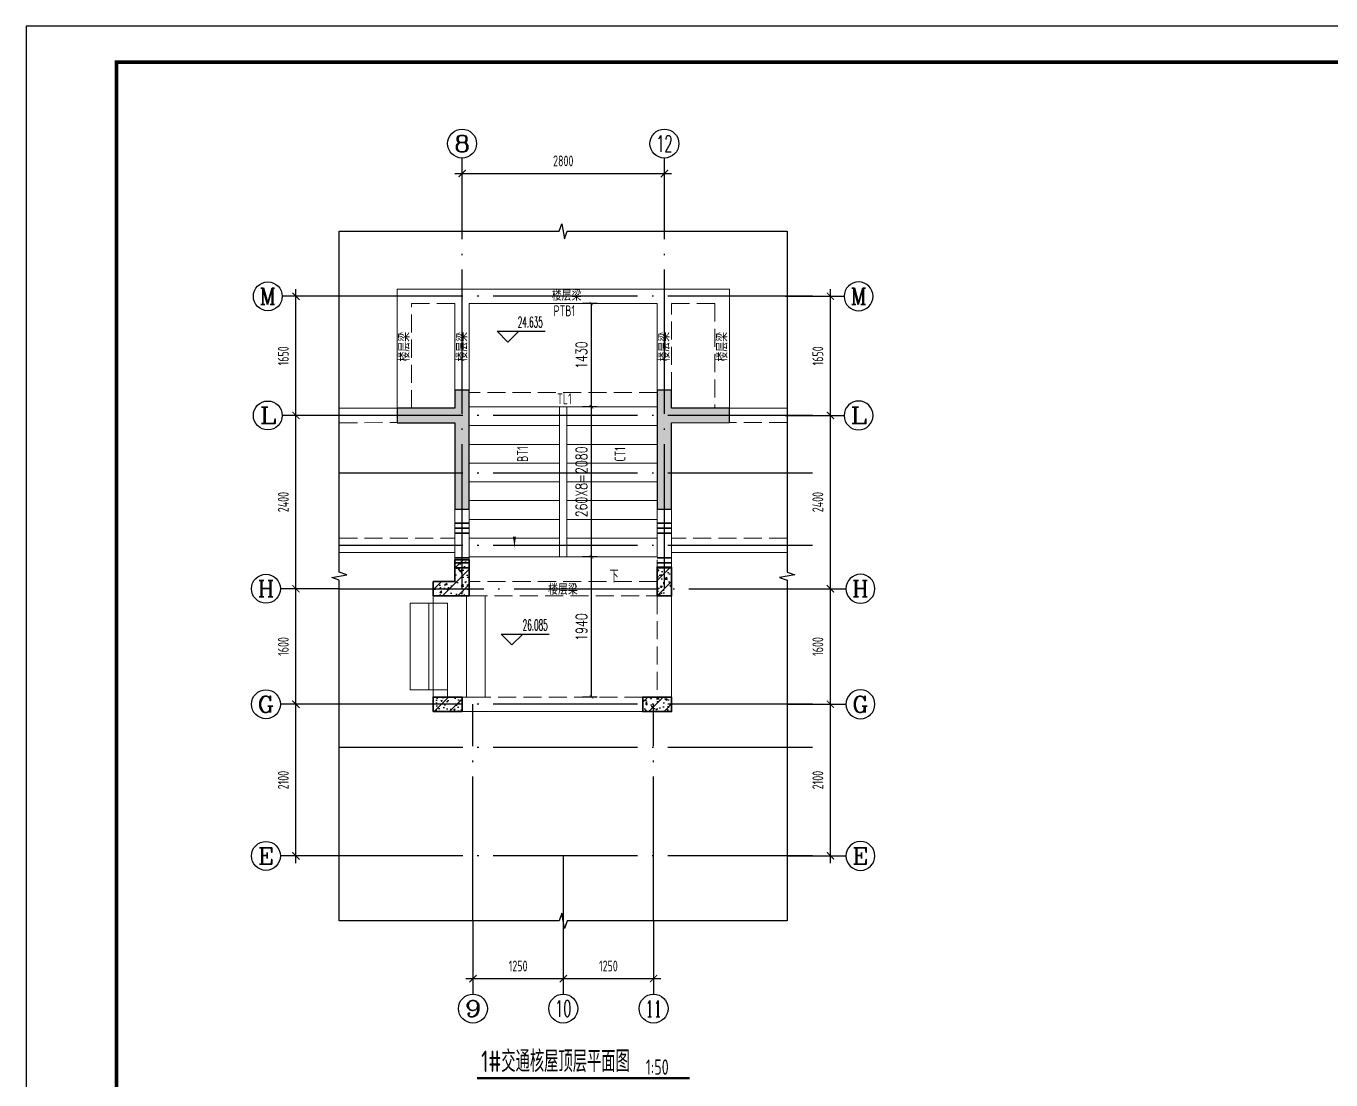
# Model space of a CAD drawing. Extents: x -668857 to 154266, y -275694 to 291306.
# Drawn here: x 19741 to 37803, y 211724 to 226318 of the extents above; entities that cross this region are included whole.
import ezdxf
from ezdxf.enums import TextEntityAlignment as Align

# ---------------------------------------------------------------- set-up
doc = ezdxf.new("R2010")
doc.units = 0
doc.header["$LTSCALE"] = 1000
doc.linetypes.add('DASH', pattern=[0.35, 0.25, -0.1])
doc.linetypes.add('DOTE', pattern=[2.42, 2, -0.2, 0.02, -0.2])
doc.layers.get('0').update_dxf_attribs({"linetype": 'CONTINUOUS'})
doc.layers.get('DEFPOINTS').update_dxf_attribs({"linetype": 'CONTINUOUS'})
for name, color, linetype in [('-TK', 7, 'CONTINUOUS'), ('A-AXIS_TEXT', 7, 'CONTINUOUS'), ('A-DOTE', 10, 'DOTE'), ('AXIS', 3, 'CONTINUOUS'), ('DIM_ELEV', 3, 'CONTINUOUS'), ('DIM_SYMB', 3, 'CONTINUOUS'), ('PUB_TEXT', 2, 'CONTINUOUS'), ('S-L主梁线', 4, 'DASH'), ('S-Q墙填充', 252, 'CONTINUOUS'), ('S-Q墙实线', 6, 'CONTINUOUS'), ('S-Y一般标注', 3, 'CONTINUOUS'), ('S-Z柱填充', 252, 'CONTINUOUS'), ('S-Z柱实线', 6, 'CONTINUOUS'), ('TEXT', 2, 'CONTINUOUS'), ('尺寸标注', 86, 'CONTINUOUS')]:
    doc.layers.add(name, color=color, linetype=linetype)
for name, color, linetype, lineweight in [('AXIS_TEXT', 7, 'CONTINUOUS', 20), ('STAIR', 2, 'CONTINUOUS', 18), ('梁附加箍筋', 1, 'CONTINUOUS', 35)]:
    doc.layers.add(name, color=color, linetype=linetype, lineweight=lineweight)
doc.styles.add('_TCH_AXIS', font='COMPLEX', dxfattribs={"bigfont": 'GBCBIG'})
doc.styles.add('_TCH_DIM', font='SIMPLEX.shx', dxfattribs={"width": 0.7, "bigfont": 'GBCBIG.shx'})
doc.styles.add('_TCH_DIM_T3', font='SIMPLEX', dxfattribs={"width": 0.705882, "bigfont": 'GBCBIG'})
doc.styles.add('COMPLEX', font='COMPLEX')
doc.styles.add('TSSD_DIMENSION', font='Tssdeng.shx', dxfattribs={"width": 0.7, "bigfont": 'tssdchn.shx'})
doc.styles.add('TSSD_REIN', font='tssdeng.shx', dxfattribs={"width": 0.7, "height": 300, "bigfont": 'tssdchn.shx'})
doc.dimstyles.new('_TCH_ARCH&&50', dxfattribs={"dimtxt": 157.5, "dimasz": 50, "dimexe": 125, "dimexo": 150, "dimgap": 58.75, "dimtad": 1, "dimdec": 0, "dimzin": 0, "dimdsep": 46, "dimtxsty": '_TCH_DIM_T3', "dimblk": 'ARCHTICK', "dimcen": 0.09, "dimclrt": 7, "dimazin": 0, "dimtfac": 1, "dimtdec": 0, "dimtix": 1, "dimtmove": 2, "dimatfit": 3, "dimldrblk": 'ARCHTICK', "dimfxl": 0, "dimtolj": 1, "dimtzin": 0, "dimarcsym": 0})
doc.dimstyles.new('TSSD_100_100$0', dxfattribs={"dimtxt": 300, "dimasz": 80, "dimexe": 100, "dimexo": 250, "dimgap": 100, "dimtad": 1, "dimdec": 0, "dimzin": 0, "dimdsep": 46, "dimtxsty": 'TSSD_DIMENSION', "dimblk": 'ARCHTICK', "dimcen": 0, "dimdle": 100, "dimclrd": 3, "dimclre": 3, "dimclrt": 7, "dimadec": 0, "dimazin": 0, "dimtfac": 1, "dimtdec": 0, "dimtix": 1, "dimtmove": 2, "dimatfit": 3, "dimldrblk": 'ARCHTICK', "dimfxl": 0, "dimtolj": 1, "dimtzin": 0, "dimarcsym": 0})
pattern_1 = [(50, (-326192.11, 17131.2), (215.178055, -18.82564), [22.5, -247.5]), (355, (-326192.1, 17131.2), (-41.6254, 225.65764), [18, -198]), (100.4514, (-326174.18, 17129.63), (173.55281, 206.83186), [19.12206, -210.34263]), (46.1842, (-326192.1, 17191.2), (320.17231, -49.6557), [33.75, -371.25]), (96.6356, (-326165.43, 17187.06), (280.3988, 292.23536), [28.68309, -315.5139]), (351.1842, (-326192.1, 17191.2), (280.39858, 292.23558), [27, -297]), (21, (-326162.11, 17176.2), (179.072116, -120.78567), [22.5, -247.5]), (326, (-326162.1, 17176.2), (72.9946, 217.54501), [18, -198]), (71.4514, (-326147.19, 17166.13), (252.06679, 96.75915), [19.12206, -210.34263]), (37.5, (-326192.11, 17131.2), (3.647957, 99.868156), [0, -195.6, 0, -201, 0, -198.75]), (7.5, (-326192.11, 17131.2), (78.92086, 118.323514), [0, -114.6, 0, -191.1, 0, -75.75]), (327.5, (-326259.01, 17131.2), (160.146731, -6.766462), [0, -75, 0, -234, 0, -310.5]), (317.5, (-326289.01, 17131.2), (174.95585, 30.031495), [0, -97.5, 0, -155.4, 0, -220.5]), (45, (-326192.11, 17131.2), (-106.066017, 106.066017), [])]

# ---------------------------------------------------------------- blocks, each defined once
blk = doc.blocks.new('_ArchTick')
at = {"color": 0, "linetype": 'ByBlock', "const_width": 0.15}
blk.add_lwpolyline([(-0.5, -0.5), (0.5, 0.5)], dxfattribs=at)
blk = doc.blocks.new('*D390')
at = {"layer": 'DEFPOINTS', "color": 0}
for p in [(27567, 222476), (27795, 222476), (27795, 221046)]:
    blk.add_point(p, dxfattribs=at)
at = {"layer": '尺寸标注', "color": 0, "lineweight": -2}
for p, q in [((27645, 222476), (27442, 222476)), ((27567, 221046), (27567, 222476)), ((27645, 221046), (27442, 221046))]:
    blk.add_line(p, q, dxfattribs=at)
at = {"layer": '尺寸标注', "color": 0, "lineweight": -2, "xscale": 50, "yscale": 50, "zscale": 50}
for p, rotation in [((27567, 222476), 90), ((27567, 221046), 270)]:
    blk.add_blockref('_ArchTick', p, dxfattribs=dict(at, rotation=rotation))
at = {"layer": '尺寸标注', "color": 7, "insert": (27429, 221761), "char_height": 157.5, "attachment_point": 5, "rotation": 90, "style": '_TCH_DIM_T3'}
blk.add_mtext('\\A1;1430', dxfattribs=at)
blk = doc.blocks.new('*D391')
at = {"layer": 'DEFPOINTS', "color": 0}
for p in [(27567, 221046), (27795, 221046), (27795, 218966)]:
    blk.add_point(p, dxfattribs=at)
at = {"layer": '尺寸标注', "color": 0, "lineweight": -2}
for p, q in [((27645, 221046), (27442, 221046)), ((27567, 218966), (27567, 221046)), ((27645, 218966), (27442, 218966))]:
    blk.add_line(p, q, dxfattribs=at)
at = {"layer": '尺寸标注', "color": 0, "lineweight": -2, "xscale": 50, "yscale": 50, "zscale": 50}
for p, rotation in [((27567, 221046), 90), ((27567, 218966), 270)]:
    blk.add_blockref('_ArchTick', p, dxfattribs=dict(at, rotation=rotation))
at = {"layer": '尺寸标注', "color": 7, "insert": (27429, 220006), "char_height": 157.5, "attachment_point": 5, "rotation": 90, "style": '_TCH_DIM_T3'}
blk.add_mtext('\\A1;260X8=2080', dxfattribs=at)
blk = doc.blocks.new('*D392')
at = {"layer": 'DEFPOINTS', "color": 0}
for p in [(27567, 218966), (27795, 218966), (27795, 217026)]:
    blk.add_point(p, dxfattribs=at)
at = {"layer": '尺寸标注', "color": 0, "lineweight": -2}
for p, q in [((27645, 218966), (27442, 218966)), ((27567, 217026), (27567, 218966)), ((27645, 217026), (27442, 217026))]:
    blk.add_line(p, q, dxfattribs=at)
at = {"layer": '尺寸标注', "color": 0, "lineweight": -2, "xscale": 50, "yscale": 50, "zscale": 50}
for p, rotation in [((27567, 218966), 90), ((27567, 217026), 270)]:
    blk.add_blockref('_ArchTick', p, dxfattribs=dict(at, rotation=rotation))
at = {"layer": '尺寸标注', "color": 7, "insert": (27429, 217996), "char_height": 157.5, "attachment_point": 5, "rotation": 90, "style": '_TCH_DIM_T3'}
blk.add_mtext('\\A1;1940', dxfattribs=at)
blk = doc.blocks.new('20210810.16572852')
at = {"layer": 'STAIR'}
for p, q in [((3420, 5450), (820, 5450)), ((820, 5450), (820, 4020)), ((3420, 4020), (3420, 5450)), ((820, 1940), (820, 4020)), ((820, 4020), (2070, 4020)), ((820, 4020), (3420, 4020)), ((2070, 1940), (2070, 4020)), ((2070, 1940), (2070, 4020)), ((3420, 4020), (2170, 4020)), ((2170, 4020), (2170, 1940)), ((2170, 4020), (2170, 1940)), ((3420, 4020), (3420, 1940)), ((820, 3760), (2070, 3760)), ((3420, 3760), (2170, 3760)), ((820, 3500), (2070, 3500)), ((3420, 3500), (2170, 3500)), ((820, 3240), (2070, 3240)), ((3420, 3240), (2170, 3240)), ((820, 2980), (2070, 2980)), ((3420, 2980), (2170, 2980)), ((820, 2720), (2070, 2720)), ((3420, 2720), (2170, 2720)), ((820, 2460), (2070, 2460)), ((3420, 2460), (2170, 2460)), ((820, 2200), (2070, 2200)), ((3420, 2200), (2170, 2200)), ((820, 1940), (3420, 1940)), ((520, 100), (520, 1300))]:
    blk.add_line(p, q, dxfattribs=at)
for points in [[(260, 1300), (0, 1300), (0, 100), (260, 100)], [(520, 1300), (260, 1300), (260, 100), (520, 100)], [(520, 1400), (780, 1400), (780, 0), (520, 0)], [(780, 1400), (1040, 1400), (1040, 0), (780, 0)]]:
    blk.add_lwpolyline(points, dxfattribs=at)
blk = doc.blocks.new('A1')
blk.add_lwpolyline([(0, 59400), (0, 0), (84100, 0), (84100, 59400)], close=True)
at = {"const_width": 100}
blk.add_lwpolyline([(2500, 58400), (2500, 1000), (83100, 1000), (83100, 58400)], close=True, dxfattribs=at)
blk = doc.blocks.new('*D328')
at = {"layer": 'DEFPOINTS', "color": 0}
for p in [(547252, 151814), (544452, 151014), (547252, 151014)]:
    blk.add_point(p, dxfattribs=at)
at = {"layer": 'S-Y一般标注', "color": 0, "lineweight": -2}
for p, q in [((544452, 151264), (544452, 151914)), ((547252, 151264), (547252, 151914)), ((544352, 151814), (547352, 151814))]:
    blk.add_line(p, q, dxfattribs=at)
at = {"layer": 'S-Y一般标注', "color": 0, "lineweight": -2, "xscale": 100, "yscale": 100, "zscale": 100, "rotation": 180}
blk.add_blockref('_ArchTick', (544452, 151814), dxfattribs=at)
at = {"layer": 'S-Y一般标注', "color": 0, "lineweight": -2, "xscale": 100, "yscale": 100, "zscale": 100}
blk.add_blockref('_ArchTick', (547252, 151814), dxfattribs=at)
at = {"layer": 'S-Y一般标注', "color": 7, "insert": (545852, 151989), "char_height": 150, "attachment_point": 5, "style": 'TSSD_DIMENSION'}
blk.add_mtext('\\A1;2800', dxfattribs=at)
blk = doc.blocks.new('ArchTick')
at = {"color": 0, "linetype": 'ByBlock', "lineweight": -2, "const_width": 0.075}
blk.add_lwpolyline([(-0.25, -0.25), (0.25, 0.25)], dxfattribs=at)
blk = doc.blocks.new('*D329')
at = {"layer": 'DEFPOINTS', "color": 0}
for p in [(542152, 144464), (542952, 144464), (542952, 142364)]:
    blk.add_point(p, dxfattribs=at)
at = {"layer": 'S-Y一般标注', "color": 0, "lineweight": -2}
for p, q in [((542152, 142264), (542152, 144564)), ((542702, 144464), (542052, 144464)), ((542702, 142364), (542052, 142364))]:
    blk.add_line(p, q, dxfattribs=at)
at = {"layer": 'S-Y一般标注', "color": 0, "lineweight": -2, "xscale": 100, "yscale": 100, "zscale": 100}
for p, rotation in [((542152, 144464), 90), ((542152, 142364), 270)]:
    blk.add_blockref('_ArchTick', p, dxfattribs=dict(at, rotation=rotation))
at = {"layer": 'S-Y一般标注', "color": 7, "insert": (541977, 143414), "char_height": 150, "attachment_point": 5, "rotation": 90, "style": 'TSSD_DIMENSION'}
blk.add_mtext('\\A1;2100', dxfattribs=at)
blk = doc.blocks.new('*D330')
at = {"layer": 'DEFPOINTS', "color": 0}
for p in [(542152, 146064), (542952, 146064), (542952, 144464)]:
    blk.add_point(p, dxfattribs=at)
at = {"layer": 'S-Y一般标注', "color": 0, "lineweight": -2}
for p, q in [((542152, 144364), (542152, 146164)), ((542702, 146064), (542052, 146064)), ((542702, 144464), (542052, 144464))]:
    blk.add_line(p, q, dxfattribs=at)
at = {"layer": 'S-Y一般标注', "color": 0, "lineweight": -2, "xscale": 100, "yscale": 100, "zscale": 100}
for p, rotation in [((542152, 146064), 90), ((542152, 144464), 270)]:
    blk.add_blockref('_ArchTick', p, dxfattribs=dict(at, rotation=rotation))
at = {"layer": 'S-Y一般标注', "color": 7, "insert": (541977, 145264), "char_height": 150, "attachment_point": 5, "rotation": 90, "style": 'TSSD_DIMENSION'}
blk.add_mtext('\\A1;1600', dxfattribs=at)
blk = doc.blocks.new('*D331')
at = {"layer": 'DEFPOINTS', "color": 0}
for p in [(542152, 148464), (542952, 148464), (542952, 146064)]:
    blk.add_point(p, dxfattribs=at)
at = {"layer": 'S-Y一般标注', "color": 0, "lineweight": -2}
for p, q in [((542152, 145964), (542152, 148564)), ((542702, 148464), (542052, 148464)), ((542702, 146064), (542052, 146064))]:
    blk.add_line(p, q, dxfattribs=at)
at = {"layer": 'S-Y一般标注', "color": 0, "lineweight": -2, "xscale": 100, "yscale": 100, "zscale": 100}
for p, rotation in [((542152, 148464), 90), ((542152, 146064), 270)]:
    blk.add_blockref('_ArchTick', p, dxfattribs=dict(at, rotation=rotation))
at = {"layer": 'S-Y一般标注', "color": 7, "insert": (541977, 147264), "char_height": 150, "attachment_point": 5, "rotation": 90, "style": 'TSSD_DIMENSION'}
blk.add_mtext('\\A1;2400', dxfattribs=at)
blk = doc.blocks.new('*D332')
at = {"layer": 'DEFPOINTS', "color": 0}
for p in [(544602, 141464), (545852, 141464), (545852, 140664)]:
    blk.add_point(p, dxfattribs=at)
at = {"layer": 'S-Y一般标注', "color": 0, "lineweight": -2}
for p, q in [((544602, 141214), (544602, 140564)), ((545852, 141214), (545852, 140564)), ((544502, 140664), (545952, 140664))]:
    blk.add_line(p, q, dxfattribs=at)
at = {"layer": 'S-Y一般标注', "color": 0, "lineweight": -2, "xscale": 100, "yscale": 100, "zscale": 100, "rotation": 180}
blk.add_blockref('_ArchTick', (544602, 140664), dxfattribs=at)
at = {"layer": 'S-Y一般标注', "color": 0, "lineweight": -2, "xscale": 100, "yscale": 100, "zscale": 100}
blk.add_blockref('_ArchTick', (545852, 140664), dxfattribs=at)
at = {"layer": 'S-Y一般标注', "color": 7, "insert": (545227, 140839), "char_height": 150, "attachment_point": 5, "style": 'TSSD_DIMENSION'}
blk.add_mtext('\\A1;1250', dxfattribs=at)
blk = doc.blocks.new('*D333')
at = {"layer": 'DEFPOINTS', "color": 0}
for p in [(542152, 150114), (542952, 150114), (542952, 148464)]:
    blk.add_point(p, dxfattribs=at)
at = {"layer": 'S-Y一般标注', "color": 0, "lineweight": -2}
for p, q in [((542702, 150114), (542052, 150114)), ((542152, 148364), (542152, 150214)), ((542702, 148464), (542052, 148464))]:
    blk.add_line(p, q, dxfattribs=at)
at = {"layer": 'S-Y一般标注', "color": 0, "lineweight": -2, "xscale": 100, "yscale": 100, "zscale": 100}
for p, rotation in [((542152, 150114), 90), ((542152, 148464), 270)]:
    blk.add_blockref('_ArchTick', p, dxfattribs=dict(at, rotation=rotation))
at = {"layer": 'S-Y一般标注', "color": 7, "insert": (541977, 149289), "char_height": 150, "attachment_point": 5, "rotation": 90, "style": 'TSSD_DIMENSION'}
blk.add_mtext('\\A1;1650', dxfattribs=at)
blk = doc.blocks.new('*D334')
at = {"layer": 'DEFPOINTS', "color": 0}
for p in [(545852, 141464), (547102, 141464), (547102, 140664)]:
    blk.add_point(p, dxfattribs=at)
at = {"layer": 'S-Y一般标注', "color": 0, "lineweight": -2}
for p, q in [((545852, 141214), (545852, 140564)), ((547102, 141214), (547102, 140564)), ((545752, 140664), (547202, 140664))]:
    blk.add_line(p, q, dxfattribs=at)
at = {"layer": 'S-Y一般标注', "color": 0, "lineweight": -2, "xscale": 100, "yscale": 100, "zscale": 100, "rotation": 180}
blk.add_blockref('_ArchTick', (545852, 140664), dxfattribs=at)
at = {"layer": 'S-Y一般标注', "color": 0, "lineweight": -2, "xscale": 100, "yscale": 100, "zscale": 100}
blk.add_blockref('_ArchTick', (547102, 140664), dxfattribs=at)
at = {"layer": 'S-Y一般标注', "color": 7, "insert": (546477, 140839), "char_height": 150, "attachment_point": 5, "style": 'TSSD_DIMENSION'}
blk.add_mtext('\\A1;1250', dxfattribs=at)
blk = doc.blocks.new('_AXISO')
blk.add_circle((0, 0), 0.5)
at = {"layer": 'A-AXIS_TEXT', "style": 'COMPLEX', "width": 1.041667}
blk.add_attdef('A', text='', height=0.56, dxfattribs=at).set_placement((-0.25, -0.28), (0.25, -0.28), align=Align.FIT)
blk = doc.blocks.new('*D336')
at = {"layer": 'DEFPOINTS', "color": 0}
for p in [(548751, 144464), (549551, 144464), (548751, 142364)]:
    blk.add_point(p, dxfattribs=at)
at = {"layer": 'S-Y一般标注', "color": 0, "lineweight": -2}
for p, q in [((549551, 142264), (549551, 144564)), ((549001, 144464), (549651, 144464)), ((549001, 142364), (549651, 142364))]:
    blk.add_line(p, q, dxfattribs=at)
at = {"layer": 'S-Y一般标注', "color": 0, "lineweight": -2, "xscale": 100, "yscale": 100, "zscale": 100}
for p, rotation in [((549551, 144464), 90), ((549551, 142364), 270)]:
    blk.add_blockref('_ArchTick', p, dxfattribs=dict(at, rotation=rotation))
at = {"layer": 'S-Y一般标注', "color": 7, "insert": (549376, 143414), "char_height": 150, "attachment_point": 5, "rotation": 90, "style": 'TSSD_DIMENSION'}
blk.add_mtext('\\A1;2100', dxfattribs=at)
blk = doc.blocks.new('*D337')
at = {"layer": 'DEFPOINTS', "color": 0}
for p in [(548751, 146064), (549551, 146064), (548751, 144464)]:
    blk.add_point(p, dxfattribs=at)
at = {"layer": 'S-Y一般标注', "color": 0, "lineweight": -2}
for p, q in [((549551, 144364), (549551, 146164)), ((549001, 146064), (549651, 146064)), ((549001, 144464), (549651, 144464))]:
    blk.add_line(p, q, dxfattribs=at)
at = {"layer": 'S-Y一般标注', "color": 0, "lineweight": -2, "xscale": 100, "yscale": 100, "zscale": 100}
for p, rotation in [((549551, 146064), 90), ((549551, 144464), 270)]:
    blk.add_blockref('_ArchTick', p, dxfattribs=dict(at, rotation=rotation))
at = {"layer": 'S-Y一般标注', "color": 7, "insert": (549376, 145264), "char_height": 150, "attachment_point": 5, "rotation": 90, "style": 'TSSD_DIMENSION'}
blk.add_mtext('\\A1;1600', dxfattribs=at)
blk = doc.blocks.new('*D338')
at = {"layer": 'DEFPOINTS', "color": 0}
for p in [(548751, 148464), (549551, 148464), (548751, 146064)]:
    blk.add_point(p, dxfattribs=at)
at = {"layer": 'S-Y一般标注', "color": 0, "lineweight": -2}
for p, q in [((549551, 145964), (549551, 148564)), ((549001, 148464), (549651, 148464)), ((549001, 146064), (549651, 146064))]:
    blk.add_line(p, q, dxfattribs=at)
at = {"layer": 'S-Y一般标注', "color": 0, "lineweight": -2, "xscale": 100, "yscale": 100, "zscale": 100}
for p, rotation in [((549551, 148464), 90), ((549551, 146064), 270)]:
    blk.add_blockref('_ArchTick', p, dxfattribs=dict(at, rotation=rotation))
at = {"layer": 'S-Y一般标注', "color": 7, "insert": (549376, 147264), "char_height": 150, "attachment_point": 5, "rotation": 90, "style": 'TSSD_DIMENSION'}
blk.add_mtext('\\A1;2400', dxfattribs=at)
blk = doc.blocks.new('*D335')
at = {"layer": 'DEFPOINTS', "color": 0}
for p in [(548751, 150114), (549551, 150114), (548751, 148464)]:
    blk.add_point(p, dxfattribs=at)
at = {"layer": 'S-Y一般标注', "color": 0, "lineweight": -2}
for p, q in [((549001, 150114), (549651, 150114)), ((549551, 148364), (549551, 150214)), ((549001, 148464), (549651, 148464))]:
    blk.add_line(p, q, dxfattribs=at)
at = {"layer": 'S-Y一般标注', "color": 0, "lineweight": -2, "xscale": 100, "yscale": 100, "zscale": 100}
for p, rotation in [((549551, 150114), 90), ((549551, 148464), 270)]:
    blk.add_blockref('_ArchTick', p, dxfattribs=dict(at, rotation=rotation))
at = {"layer": 'S-Y一般标注', "color": 7, "insert": (549376, 149289), "char_height": 150, "attachment_point": 5, "rotation": 90, "style": 'TSSD_DIMENSION'}
blk.add_mtext('\\A1;1650', dxfattribs=at)
blk = doc.blocks.new('20210810.17493656')
at = {"layer": 'AXIS'}
for p, q in [((2914.6, 10964.4), (2914.6, 11979)), ((5714.6, 10964.4), (5714.6, 11979)), ((1239.6, 10064.4), (425, 10064.4)), ((7389, 10064.4), (8203.6, 10064.4)), ((1239.6, 8414.4), (425, 8414.4)), ((7389, 8414.4), (8203.6, 8414.4)), ((1214.6, 6014.6), (400, 6014.6)), ((7414, 6014.6), (8228.6, 6014.6)), ((1214.6, 4414.4), (400, 4414.4)), ((7414, 4414.4), (8228.6, 4414.4)), ((1214.6, 2314.4), (400, 2314.4)), ((7414, 2314.4), (8228.6, 2314.4)), ((3065.1, 1414.6), (3065.1, 400)), ((4314.6, 1414.6), (4314.6, 400)), ((5565.1, 1414.6), (5565.1, 400))]:
    blk.add_line(p, q, dxfattribs=at)
ref = blk.add_blockref('_AXISO', (2914.6, 12179), dxfattribs=dict(at, xscale=400, yscale=400, zscale=400))
ref.add_attrib('A', '8', dxfattribs={"layer": 'AXIS_TEXT', "height": 226.3, "style": '_TCH_AXIS', "width": 1.5}).set_placement((2801.5, 12065.8), (3027.8, 12065.8), align=Align.FIT)
ref = blk.add_blockref('_AXISO', (5714.6, 12179), dxfattribs=dict(at, xscale=400, yscale=400, zscale=400))
ref.add_attrib('A', '12', dxfattribs={"layer": 'AXIS_TEXT', "height": 226.27, "style": '_TCH_AXIS', "width": 0.724138}).set_placement((5601.5, 12065.8), (5827.8, 12065.8), align=Align.FIT)
ref = blk.add_blockref('_AXISO', (225, 10064.4), dxfattribs=dict(at, xscale=400, yscale=400, zscale=400))
ref.add_attrib('A', 'M', dxfattribs={"layer": 'AXIS_TEXT', "height": 226.3, "style": '_TCH_AXIS'}).set_placement((111.9, 9951.2), (338.1, 9951.2), align=Align.FIT)
ref = blk.add_blockref('_AXISO', (8403.6, 10064.4), dxfattribs=dict(at, xscale=-400, yscale=400, zscale=400))
ref.add_attrib('A', 'M', dxfattribs={"layer": 'AXIS_TEXT', "height": 226.3, "style": '_TCH_AXIS'}).set_placement((8290.4, 9951.2), (8516.7, 9951.2), align=Align.FIT)
ref = blk.add_blockref('_AXISO', (225, 8414.4), dxfattribs=dict(at, xscale=400, yscale=400, zscale=400))
ref.add_attrib('A', 'L', dxfattribs={"layer": 'AXIS_TEXT', "height": 226.3, "style": '_TCH_AXIS', "width": 1.4}).set_placement((111.9, 8301.2), (338.1, 8301.2), align=Align.FIT)
ref = blk.add_blockref('_AXISO', (8403.6, 8414.4), dxfattribs=dict(at, xscale=-400, yscale=400, zscale=400))
ref.add_attrib('A', 'L', dxfattribs={"layer": 'AXIS_TEXT', "height": 226.3, "style": '_TCH_AXIS', "width": 1.4}).set_placement((8290.4, 8301.2), (8516.7, 8301.2), align=Align.FIT)
ref = blk.add_blockref('_AXISO', (200, 6014.6), dxfattribs=dict(at, xscale=400, yscale=400, zscale=400))
ref.add_attrib('A', 'H', dxfattribs={"layer": 'AXIS_TEXT', "height": 226.3, "style": '_TCH_AXIS', "width": 1.05}).set_placement((86.9, 5901.5), (313.1, 5901.5), align=Align.FIT)
ref = blk.add_blockref('_AXISO', (8428.6, 6014.6), dxfattribs=dict(at, xscale=-400, yscale=400, zscale=400))
ref.add_attrib('A', 'H', dxfattribs={"layer": 'AXIS_TEXT', "height": 226.3, "style": '_TCH_AXIS', "width": 1.05}).set_placement((8315.4, 5901.5), (8541.7, 5901.5), align=Align.FIT)
ref = blk.add_blockref('_AXISO', (200, 4414.4), dxfattribs=dict(at, xscale=400, yscale=400, zscale=400))
ref.add_attrib('A', 'G', dxfattribs={"layer": 'AXIS_TEXT', "height": 226.3, "style": '_TCH_AXIS', "width": 1.166667}).set_placement((86.9, 4301.2), (313.1, 4301.2), align=Align.FIT)
ref = blk.add_blockref('_AXISO', (8428.6, 4414.4), dxfattribs=dict(at, xscale=-400, yscale=400, zscale=400))
ref.add_attrib('A', 'G', dxfattribs={"layer": 'AXIS_TEXT', "height": 226.3, "style": '_TCH_AXIS', "width": 1.166667}).set_placement((8315.4, 4301.2), (8541.7, 4301.2), align=Align.FIT)
ref = blk.add_blockref('_AXISO', (200, 2314.4), dxfattribs=dict(at, xscale=400, yscale=400, zscale=400))
ref.add_attrib('A', 'E', dxfattribs={"layer": 'AXIS_TEXT', "height": 226.3, "style": '_TCH_AXIS', "width": 1.3125}).set_placement((86.9, 2201.2), (313.1, 2201.2), align=Align.FIT)
ref = blk.add_blockref('_AXISO', (8428.6, 2314.4), dxfattribs=dict(at, xscale=-400, yscale=400, zscale=400))
ref.add_attrib('A', 'E', dxfattribs={"layer": 'AXIS_TEXT', "height": 226.3, "style": '_TCH_AXIS', "width": 1.3125}).set_placement((8315.4, 2201.2), (8541.7, 2201.2), align=Align.FIT)
ref = blk.add_blockref('_AXISO', (3065.1, 200), dxfattribs=dict(at, xscale=400, yscale=400, zscale=400))
ref.add_attrib('A', '9', dxfattribs={"layer": 'AXIS_TEXT', "height": 226.3, "style": '_TCH_AXIS', "width": 1.5}).set_placement((2952, 86.9), (3178.2, 86.9), align=Align.FIT)
ref = blk.add_blockref('_AXISO', (4314.6, 200), dxfattribs=dict(at, xscale=400, yscale=400, zscale=400))
ref.add_attrib('A', '10', dxfattribs={"layer": 'AXIS_TEXT', "height": 226.27, "style": '_TCH_AXIS', "width": 0.724138}).set_placement((4201.5, 86.9), (4427.8, 86.9), align=Align.FIT)
ref = blk.add_blockref('_AXISO', (5565.1, 200), dxfattribs=dict(at, xscale=400, yscale=400, zscale=400))
ref.add_attrib('A', '11', dxfattribs={"layer": 'AXIS_TEXT', "height": 226.27, "style": '_TCH_AXIS', "width": 0.875}).set_placement((5452, 86.9), (5678.2, 86.9), align=Align.FIT)
at = {"layer": 'S-Y一般标注'}
for base, p1, p2, picture, middle in [((5714.6, 11764.4), (2914.6, 10964.4), (5714.6, 10964.4), '*D328', (4314.6, 11939.4)), ((4314.6, 614.6), (3064.6, 1414.6), (4314.6, 1414.6), '*D332', (3689.6, 789.6)), ((5564.6, 614.6), (4314.6, 1414.6), (5564.6, 1414.6), '*D334', (4939.6, 789.6))]:
    dim = blk.add_linear_dim(base=base, p1=p1, p2=p2, dimstyle='TSSD_100_100$0', override={"dimtxt": 150, "dimtxsty": 'TSSD_DIMENSION', "dimldrblk": 'ArchTick'}, dxfattribs=at)
    dim.commit()
    dim.dimension.update_dxf_attribs({"geometry": picture, "text_midpoint": middle, "insert": (-541537, -140049.3)})
for base, p1, p2, picture, middle in [((614.6, 10064.4), (1414.6, 8414.4), (1414.6, 10064.4), '*D333', (439.6, 9239.4)), ((8014, 10064.4), (7214, 8414.4), (7214, 10064.4), '*D335', (7839, 9239.4)), ((614.6, 8414.4), (1414.6, 6014.6), (1414.6, 8414.4), '*D331', (439.6, 7214.5)), ((8014, 8414.4), (7214, 6014.6), (7214, 8414.4), '*D338', (7839, 7214.5)), ((614.6, 6014.6), (1414.6, 4414.4), (1414.6, 6014.6), '*D330', (439.6, 5214.5)), ((8014, 6014.6), (7214, 4414.4), (7214, 6014.6), '*D337', (7839, 5214.5)), ((614.6, 4414.4), (1414.6, 2314.4), (1414.6, 4414.4), '*D329', (439.6, 3364.4)), ((8014, 4414.4), (7214, 2314.4), (7214, 4414.4), '*D336', (7839, 3364.4))]:
    dim = blk.add_linear_dim(base=base, p1=p1, p2=p2, angle=90, dimstyle='TSSD_100_100$0', override={"dimtxt": 150, "dimtxsty": 'TSSD_DIMENSION', "dimldrblk": 'ArchTick'}, dxfattribs=at)
    dim.commit()
    dim.dimension.update_dxf_attribs({"geometry": picture, "text_midpoint": middle, "insert": (-541537, -140049.3)})

msp = doc.modelspace()

# ---------------------------------------------------------------- hatches: boundary and pattern name
at = {"layer": 'S-Q墙填充'}
h = msp.add_hatch(color=252, dxfattribs=at)
h.dxf.hatch_style = 1
h.paths.add_polyline_path([(25876.07, 220926.12), (25876.07, 221276.12), (25676.07, 221276.12), (25676.07, 221026.12), (24875.93, 221026.12), (24875.93, 220826.12), (25676.07, 220826.12), (25676.07, 219626.12), (25876.07, 219626.12)])
h = msp.add_hatch(color=252, dxfattribs=at)
h.dxf.hatch_style = 1
h.paths.add_polyline_path([(28476.07, 220926.12), (28476.07, 219626.12), (28676.07, 219626.12), (28676.07, 220826.12), (29476.2, 220826.12), (29476.2, 221026.12), (28676.07, 221026.12), (28676.07, 221276.12), (28476.07, 221276.12)])
at = {"layer": 'S-Z柱填充'}
h = msp.add_hatch(dxfattribs=at)
h.set_pattern_fill('ARMORED', color=256, scale=30, style=0)
h.set_pattern_definition(pattern_1)
h.paths.add_polyline_path([(25876.07, 218926.39), (25676.07, 218926.39), (25676.07, 218626.39), (25376.07, 218626.39), (25376.07, 218426.39), (25876.07, 218426.39)])
h = msp.add_hatch(dxfattribs=at)
h.set_pattern_fill('ARMORED', color=256, scale=30, style=0)
h.set_pattern_definition(pattern_1)
h.paths.add_polyline_path([(28676.07, 218826.39), (28476.07, 218826.39), (28476.07, 218426.39), (28676.07, 218426.39)])
h = msp.add_hatch(dxfattribs=at)
h.set_pattern_fill('ARMORED', color=256, scale=30, style=0)
h.set_pattern_definition(pattern_1)
h.paths.add_polyline_path([(25576.07, 217026.12), (25376.07, 217026.12), (25376, 216826.12), (25776, 216826.12), (25776, 217026.12), (25576, 217026.12)])
h = msp.add_hatch(dxfattribs=at)
h.set_pattern_fill('ARMORED', color=256, scale=30, style=0)
h.set_pattern_definition(pattern_1)
h.paths.add_polyline_path([(28676.07, 217026.12), (28276.07, 217026.12), (28276.07, 216826.12), (28676.07, 216826.12)])

# ---------------------------------------------------------------- linework, layer by layer
at = {"layer": 'A-DOTE'}
for p, q in [((25776.07, 218526.39), (25776.07, 223476.12)), ((28576.07, 218526.39), (28576.07, 223476.12)), ((30626.08, 222576.12), (24076.07, 222576.12)), ((30626.08, 220926.12), (24076.07, 220926.12)), ((30626.08, 220126.12), (24076.07, 220126.12)), ((30626.08, 219126.12), (24076.07, 219126.12)), ((24076.07, 218526.39), (30626.08, 218526.39)), ((30626.08, 216926.12), (24076.07, 216926.12)), ((25926.07, 213926.38), (25926.07, 216926.12)), ((28426.07, 213926.4), (28426.07, 216926.12)), ((30626.08, 216326.12), (24076.07, 216326.12)), ((30626.08, 214826.12), (24076.07, 214826.12)), ((27176.07, 214826.12), (27176.07, 213926.39))]:
    msp.add_line(p, q, dxfattribs=at)
at = {"layer": 'DIM_ELEV', "color": 6}
for p, q in [((26410.4, 221942.08), (26260.4, 222092.08)), ((26260.4, 222092.08), (26925.32, 222092.08)), ((26410.4, 221942.08), (26560.4, 222092.08)), ((26464.85, 217747.67), (26314.85, 217897.67)), ((26314.85, 217897.67), (26979.77, 217897.67)), ((26464.85, 217747.67), (26614.85, 217897.67))]:
    msp.add_line(p, q, dxfattribs=at)
at = {"layer": 'DIM_SYMB'}
for points in [[(24076.07, 213926.12), (24076.07, 218644.87), (23971.07, 218683.09), (24181.07, 218720.12), (24076.07, 218757.37), (24076.07, 223476.12)], [(24076.07, 223476.12), (27119.82, 223476.12), (27158.04, 223581.12), (27195.07, 223371.12), (27232.32, 223476.12), (30276.07, 223476.12)], [(30276.07, 223476.12), (30276.07, 218757.37), (30381.07, 218719.15), (30171.07, 218682.12), (30276.07, 218644.87), (30276.07, 213926.12)], [(30276.07, 213926.12), (27232.32, 213926.12), (27194.1, 213821.12), (27157.07, 214031.12), (27119.82, 213926.12), (24076.07, 213926.12)]]:
    msp.add_lwpolyline(points, dxfattribs=at)
msp.add_lwpolyline([(27851.07, 218836.12, 0, 0, 0), (27851.07, 221761.12, 0, 0, 0), (26501.07, 221761.12, 0, 0, 0), (26501.07, 219096.12, 0, 40, 0), (26501.07, 219246.12, 0, 0, 0)], format="xyseb", dxfattribs=at)
at = {"layer": 'DIM_SYMB', "const_width": 35}
msp.add_lwpolyline([(25982.32, 211747.56), (28927.06, 211747.56)], dxfattribs=at)
at = {"layer": 'S-L主梁线', "linetype": 'ByBlock', "lineweight": 18}
for p, q in [((25776.06, 222676.12), (24875.75, 222676)), ((24875.75, 222676), (24875.93, 221026.29)), ((28575.54, 222676.12), (25776.07, 222676.12)), ((29476.09, 222676.12), (28575.54, 222676.12)), ((29476.2, 221026.29), (29476.09, 222676.12)), ((25676.07, 222476.11), (25676.07, 221276.12)), ((24076.07, 221026.2), (24875.93, 221026.29)), ((25876.07, 221046.12), (28476.07, 221046.12)), ((30276.07, 221026.2), (29476.2, 221026.29)), ((25676.07, 219626.12), (25676.07, 218926.39)), ((28676.07, 218826.39), (28676.07, 219626.12)), ((24076.07, 219026.12), (25676.08, 219026.12)), ((30276.07, 219026.12), (28676.06, 219026.12)), ((25376, 218426.39), (25376, 217026.12)), ((28676.07, 217026.12), (28676.07, 218426.39)), ((25776, 216826.12), (28276.07, 216826.12))]:
    msp.add_line(p, q, dxfattribs=at)
at = {"layer": 'S-L主梁线', "linetype": 'DASH', "lineweight": 18}
for p, q in [((25075.77, 222476.03), (25676.07, 222476.11)), ((25075.93, 221026.12), (25075.77, 222476.03)), ((25876.07, 222476.12), (28475.58, 222476.12)), ((25876.07, 221276.12), (25876.07, 222476.12)), ((28475.58, 222476.12), (28476.03, 221276.12)), ((28675.58, 221276.12), (28675.58, 222476.12)), ((28675.58, 222476.12), (29276.04, 222476.12)), ((29276.04, 222476.12), (29275.7, 221026.12)), ((28476.03, 221246.12), (25876.07, 221246.12)), ((24076.07, 220826.2), (24875.93, 220826.29)), ((30276.07, 220826.3), (29476.2, 220826.5)), ((25876.07, 218926.39), (25876.07, 219626.12)), ((28476.07, 219626.12), (28476.07, 218826.39)), ((24076.07, 219226.12), (25676.08, 219226.12)), ((30276.07, 219226.12), (28676.06, 219226.12)), ((28476.07, 218626.39), (25876.07, 218626.39)), ((25576, 217026.12), (25576, 218426.39)), ((25876.07, 218426.39), (28476.07, 218426.39)), ((28476.07, 218426.39), (28476.07, 217026.12)), ((28276.07, 217026.12), (25776, 217026.12))]:
    msp.add_line(p, q, dxfattribs=at)
at = {"layer": 'S-Q墙实线'}
msp.add_lwpolyline([(25876.07, 220926.12), (25876.07, 221276.12), (25676.07, 221276.12), (25676.07, 221026.12), (24875.93, 221026.08), (24875.93, 220826.08), (25676.07, 220826.12), (25676.07, 219626.12), (25876.07, 219626.12), (25876.07, 220926.12)], dxfattribs=at)
msp.add_lwpolyline([(28476.07, 220926.12), (28476.07, 219626.12), (28676.07, 219626.12), (28676.07, 220826.12), (29476.2, 220826.29), (29476.2, 221026.29), (28676.07, 221026.12), (28676.07, 221276.12), (28476.07, 221276.12)], close=True, dxfattribs=at)
at = {"layer": 'S-Z柱实线', "lineweight": 35}
for points in [[(25876.07, 218926.39), (25676.07, 218926.39), (25676.07, 218626.39), (25376.07, 218626.39), (25376.07, 218426.39), (25876.07, 218426.39)], [(28676.07, 218826.39), (28476.07, 218826.39), (28476.07, 218426.39), (28676.07, 218426.39)], [(25576, 217026.12), (25376, 217026.12), (25376, 216826.12), (25776, 216826.12), (25776, 217026.12), (25576, 217026.12)], [(28676.07, 217026.12), (28276.07, 217026.12), (28276.07, 216826.12), (28676.07, 216826.12)]]:
    msp.add_lwpolyline(points, close=True, dxfattribs=at)
at = {"layer": '梁附加箍筋', "lineweight": 35}
for p, q in [((25876.06, 219436.12), (25676.06, 219436.12)), ((25876.06, 219366.12), (25676.06, 219366.12)), ((25876.06, 219296.12), (25676.06, 219296.12)), ((28676.07, 219436.12), (28476.07, 219436.12)), ((28676.07, 219366.12), (28476.07, 219366.12)), ((28676.07, 219296.12), (28476.07, 219296.12)), ((25876.07, 218956.12), (25676.07, 218956.12)), ((28676.07, 218956.12), (28476.07, 218956.12)), ((25876.07, 218886.12), (25676.07, 218886.12)), ((25876.07, 218816.12), (25676.07, 218816.12)), ((28676.07, 218886.12), (28476.07, 218886.12)), ((28676.07, 218816.12), (28476.07, 218816.12))]:
    msp.add_line(p, q, dxfattribs=at)

# ---------------------------------------------------------------- block references
at = {"layer": '-TK', "xscale": 0.5, "yscale": 0.5, "zscale": 0.5}
msp.add_blockref('A1', (19740.9, 196618.49), dxfattribs=at)
at = {"layer": 'S-Y一般标注'}
msp.add_blockref('20210810.17493656', (22861.46, 212511.76), dxfattribs=at)
at = {"layer": 'STAIR'}
msp.add_blockref('20210810.16572852', (25056.07, 217026.12), dxfattribs=at)

# ---------------------------------------------------------------- texts
at = {"layer": 'PUB_TEXT', "color": 6, "style": '_TCH_DIM', "width": 0.494118}
for s, p in [('24.635', (26546.32, 222144.58)), ('26.085', (26614.77, 217950.17))]:
    msp.add_text(s, height=148.75, dxfattribs=at).set_placement(p)
at = {"layer": 'PUB_TEXT', "width": 0.7}
for s, height, style, p in [('下', 178.72, '_TCH_DIM', (27817.84, 218611.07)), ('1#交通核屋顶层平面图', 297.5, 'TSSD_REIN', (26040.47, 211832.71)), ('1:50', 212.5, 'TSSD_REIN', (28318.48, 211795.81))]:
    msp.add_text(s, height=height, dxfattribs=dict(at, style=style)).set_placement(p)
at = {"layer": 'TEXT', "color": 230, "style": 'TSSD_REIN', "width": 0.7}
for s, p in [('楼层梁', (27222.99, 222515.48)), ('PTB1', (27191.59, 222300.28)), ('TL1', (27192.17, 221081.78)), ('楼层梁', (27172.25, 218442.93))]:
    msp.add_text(s, height=150, dxfattribs=at).set_placement(p, align=Align.CENTER)
for s, p in [('楼层梁', (25049.39, 221878.21)), ('楼层梁', (25849.39, 221878.21)), ('楼层梁', (28649.39, 221878.21)), ('楼层梁', (29449.39, 221878.25)), ('BT1', (26687.94, 220391.57)), ('CT1', (28037.94, 220387.36))]:
    msp.add_text(s, height=150, rotation=90, dxfattribs=at).set_placement(p, align=Align.CENTER)

# ---------------------------------------------------------------- dimensions: what is measured, and where the dimension line sits
at = {"layer": '尺寸标注', "color": 106}
for p1, p2, picture, middle in [((27795.03, 221046.12), (27795.03, 222476.12), '*D390', (27429.02, 221761.12)), ((27795.03, 217026.12), (27795.03, 218966.12), '*D392', (27429.02, 217996.12))]:
    dim = msp.add_aligned_dim(p1=p1, p2=p2, distance=228.51, dimstyle='_TCH_ARCH&&50', dxfattribs=at)
    dim.commit()
    dim.dimension.update_dxf_attribs({"geometry": picture, "text_midpoint": middle})
dim = msp.add_aligned_dim(p1=(27795.03, 218966.12), p2=(27795.03, 221046.12), distance=228.51, text='260X8=2080', dimstyle='_TCH_ARCH&&50', dxfattribs=at)
dim.commit()
dim.dimension.update_dxf_attribs({"geometry": '*D391', "text_midpoint": (27429.02, 220006.12)})

doc.saveas('drawing.dxf')
